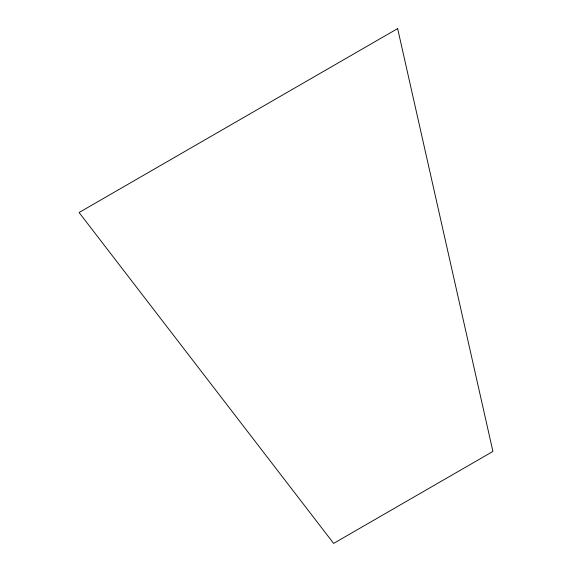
<?xml version="1.0" encoding="UTF-8"?>
<svg xmlns="http://www.w3.org/2000/svg" width="572" height="572" viewBox="0 0 572 572"><rect width="100%" height="100%" fill="white"/><g stroke="black" fill="none" stroke-linecap="round" stroke-linejoin="round"><path stroke-width="0.86" d="M397.647 28.6L79.086 212.519L333.633 543.4L492.914 451.437L397.647 28.6"/></g></svg>
